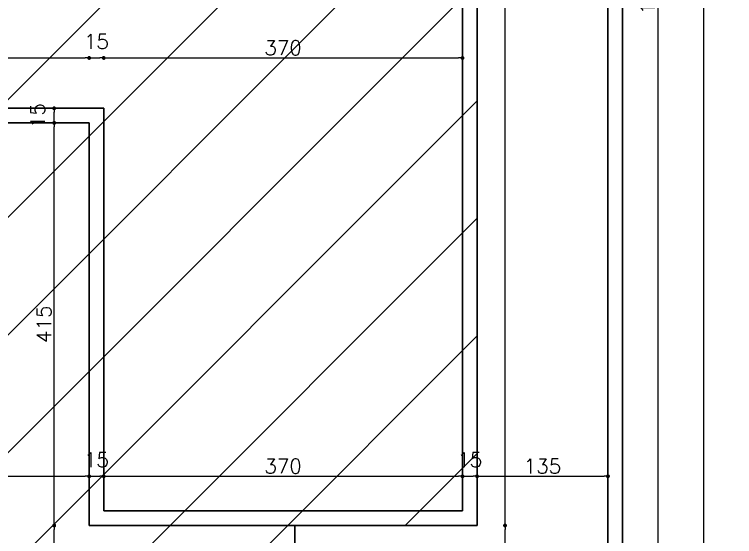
# Model space of a CAD drawing. Header units: millimetres. Extents: x 3314 to 3538, y 1235 to 1314.
# Drawn here: x 3363.79 to 3371.21, y 1282.46 to 1287.85 of the extents above; entities that cross this region are included whole.
import ezdxf

# ---------------------------------------------------------------- set-up
doc = ezdxf.new("R2010")
doc.units = ezdxf.units.MM
doc.layers.add('ALVENARIA', color=7, linetype='Continuous', lineweight=30)
doc.layers.add('US_dimension', color=7, linetype='Continuous')
doc.layers.add('US_drawings_existing', color=7, linetype='Continuous')
doc.styles.add('ROMANS', font='romans.shx')
doc.dimstyles.new('1-100', dxfattribs={"dimtxt": 0.15, "dimasz": 0.04, "dimexe": 0.05, "dimexo": 0.1, "dimgap": 0.03, "dimtad": 1, "dimdec": 0, "dimlfac": 100, "dimzin": 5, "dimdsep": 46, "dimtxsty": 'ROMANS', "dimblk": 'DOT', "dimcen": 0, "dimse1": 1, "dimse2": 1, "dimclrd": 1, "dimclre": 1, "dimclrt": 2, "dimadec": 0, "dimazin": 0, "dimtfac": 1, "dimtdec": 0, "dimtofl": 0, "dimtmove": 2, "dimatfit": 3, "dimfxl": 0.04, "dimtolj": 1, "dimtzin": 1, "dimarcsym": 0})

# ---------------------------------------------------------------- blocks, each defined once
blk = doc.blocks.new('_Dot')
at = {"color": 0, "linetype": 'ByBlock', "lineweight": -2}
blk.add_line((-0.5, 0), (-1, 0), dxfattribs=at)
at = {"color": 0, "linetype": 'ByBlock', "const_width": 0.5}
blk.add_lwpolyline([(-0.25, 0, 1), (0.25, 0, 1)], format="xyb", close=True, dxfattribs=at)
blk = doc.blocks.new('*D140')
at = {"layer": 'ALVENARIA', "color": 1, "lineweight": -2, "transparency": 16777216}
blk.add_line((3370.8939, 1305.3862), (3370.8939, 1280.4687), dxfattribs=at)
at = {"layer": 'Defpoints', "color": 0, "transparency": 16777216}
for p in [(3370.8939, 1305.4262), (3370.0582, 1280.4287), (3370.8939, 1280.4287)]:
    blk.add_point(p, dxfattribs=at)
at = {"layer": 'ALVENARIA', "color": 1, "lineweight": -2, "transparency": 16777216, "xscale": 0.04, "yscale": 0.04, "zscale": 0.04}
for p, rotation in [((3370.8939, 1305.4262), 90), ((3370.8939, 1280.4287), 270)]:
    blk.add_blockref('_Dot', p, dxfattribs=dict(at, rotation=rotation))
at = {"layer": 'ALVENARIA', "color": 2, "transparency": 16777216, "insert": (3371.1156, 1292.9362), "char_height": 0.15, "attachment_point": 5, "rotation": 90, "style": 'ROMANS'}
blk.add_mtext('\\A1;2500', dxfattribs=at)
blk = doc.blocks.new('*D144')
at = {"layer": 'ALVENARIA', "color": 1, "lineweight": -2, "transparency": 16777216}
blk.add_line((3370.4221, 1295.5887), (3370.4221, 1280.6187), dxfattribs=at)
at = {"layer": 'Defpoints', "color": 0, "transparency": 16777216}
for p in [(3369.7924, 1295.6287), (3369.9082, 1280.5787), (3370.4221, 1280.5787)]:
    blk.add_point(p, dxfattribs=at)
at = {"layer": 'ALVENARIA', "color": 1, "lineweight": -2, "transparency": 16777216, "xscale": 0.04, "yscale": 0.04, "zscale": 0.04}
for p, rotation in [((3370.4221, 1295.6287), 90), ((3370.4221, 1280.5787), 270)]:
    blk.add_blockref('_Dot', p, dxfattribs=dict(at, rotation=rotation))
at = {"layer": 'ALVENARIA', "color": 2, "transparency": 16777216, "insert": (3370.3171, 1288.1037), "char_height": 0.15, "attachment_point": 5, "rotation": 90, "style": 'ROMANS'}
blk.add_mtext('\\A1;1505', dxfattribs=at)
blk = doc.blocks.new('*D280')
at = {"layer": 'Defpoints', "color": 0, "transparency": 16777216}
for p in [(3364.5582, 1283.0861), (3358.2082, 1282.5787), (3364.5582, 1282.5787)]:
    blk.add_point(p, dxfattribs=at)
at = {"layer": 'US_dimension', "color": 1, "lineweight": -2, "transparency": 16777216}
blk.add_line((3358.2482, 1283.0861), (3364.5182, 1283.0861), dxfattribs=at)
at = {"layer": 'US_dimension', "color": 1, "lineweight": -2, "transparency": 16777216, "xscale": 0.04, "yscale": 0.04, "zscale": 0.04, "rotation": 180}
blk.add_blockref('_Dot', (3358.2082, 1283.0861), dxfattribs=at)
at = {"layer": 'US_dimension', "color": 1, "lineweight": -2, "transparency": 16777216, "xscale": 0.04, "yscale": 0.04, "zscale": 0.04}
blk.add_blockref('_Dot', (3364.5582, 1283.0861), dxfattribs=at)
at = {"layer": 'US_dimension', "color": 2, "transparency": 16777216, "insert": (3361.3832, 1283.1911), "char_height": 0.15, "attachment_point": 5, "style": 'ROMANS'}
blk.add_mtext('\\A1;635', dxfattribs=at)
blk = doc.blocks.new('*D281')
at = {"layer": 'Defpoints', "color": 0, "transparency": 16777216}
for p in [(3364.7082, 1283.0861), (3364.7082, 1282.7287), (3364.5582, 1282.5787)]:
    blk.add_point(p, dxfattribs=at)
at = {"layer": 'US_dimension', "color": 1, "lineweight": -2, "transparency": 16777216}
blk.add_line((3364.5982, 1283.0861), (3364.6682, 1283.0861), dxfattribs=at)
at = {"layer": 'US_dimension', "color": 1, "lineweight": -2, "transparency": 16777216, "xscale": 0.04, "yscale": 0.04, "zscale": 0.04, "rotation": 180}
blk.add_blockref('_Dot', (3364.5582, 1283.0861), dxfattribs=at)
at = {"layer": 'US_dimension', "color": 1, "lineweight": -2, "transparency": 16777216, "xscale": 0.04, "yscale": 0.04, "zscale": 0.04}
blk.add_blockref('_Dot', (3364.7082, 1283.0861), dxfattribs=at)
at = {"layer": 'US_dimension', "color": 2, "transparency": 16777216, "insert": (3364.6332, 1283.2561), "char_height": 0.15, "attachment_point": 5, "style": 'ROMANS'}
blk.add_mtext('\\A1;15', dxfattribs=at)
blk = doc.blocks.new('*D282')
at = {"layer": 'Defpoints', "color": 0, "transparency": 16777216}
for p in [(3368.4082, 1283.0861), (3364.7082, 1282.7287), (3368.4082, 1282.7287)]:
    blk.add_point(p, dxfattribs=at)
at = {"layer": 'US_dimension', "color": 1, "lineweight": -2, "transparency": 16777216}
blk.add_line((3364.7482, 1283.0861), (3368.3682, 1283.0861), dxfattribs=at)
at = {"layer": 'US_dimension', "color": 1, "lineweight": -2, "transparency": 16777216, "xscale": 0.04, "yscale": 0.04, "zscale": 0.04, "rotation": 180}
blk.add_blockref('_Dot', (3364.7082, 1283.0861), dxfattribs=at)
at = {"layer": 'US_dimension', "color": 1, "lineweight": -2, "transparency": 16777216, "xscale": 0.04, "yscale": 0.04, "zscale": 0.04}
blk.add_blockref('_Dot', (3368.4082, 1283.0861), dxfattribs=at)
at = {"layer": 'US_dimension', "color": 2, "transparency": 16777216, "insert": (3366.5582, 1283.1911), "char_height": 0.15, "attachment_point": 5, "style": 'ROMANS'}
blk.add_mtext('\\A1;370', dxfattribs=at)
blk = doc.blocks.new('*D283')
at = {"layer": 'Defpoints', "color": 0, "transparency": 16777216}
for p in [(3368.5582, 1283.0861), (3368.4082, 1282.7287), (3368.5582, 1282.5787)]:
    blk.add_point(p, dxfattribs=at)
at = {"layer": 'US_dimension', "color": 1, "lineweight": -2, "transparency": 16777216}
blk.add_line((3368.4482, 1283.0861), (3368.5182, 1283.0861), dxfattribs=at)
at = {"layer": 'US_dimension', "color": 1, "lineweight": -2, "transparency": 16777216, "xscale": 0.04, "yscale": 0.04, "zscale": 0.04, "rotation": 180}
blk.add_blockref('_Dot', (3368.4082, 1283.0861), dxfattribs=at)
at = {"layer": 'US_dimension', "color": 1, "lineweight": -2, "transparency": 16777216, "xscale": 0.04, "yscale": 0.04, "zscale": 0.04}
blk.add_blockref('_Dot', (3368.5582, 1283.0861), dxfattribs=at)
at = {"layer": 'US_dimension', "color": 2, "transparency": 16777216, "insert": (3368.4832, 1283.2561), "char_height": 0.15, "attachment_point": 5, "style": 'ROMANS'}
blk.add_mtext('\\A1;15', dxfattribs=at)
blk = doc.blocks.new('*D284')
at = {"layer": 'Defpoints', "color": 0, "transparency": 16777216}
for p in [(3369.9082, 1283.0861), (3368.5582, 1282.5787), (3369.9082, 1280.5787)]:
    blk.add_point(p, dxfattribs=at)
at = {"layer": 'US_dimension', "color": 1, "lineweight": -2, "transparency": 16777216}
blk.add_line((3368.5982, 1283.0861), (3369.8682, 1283.0861), dxfattribs=at)
at = {"layer": 'US_dimension', "color": 1, "lineweight": -2, "transparency": 16777216, "xscale": 0.04, "yscale": 0.04, "zscale": 0.04, "rotation": 180}
blk.add_blockref('_Dot', (3368.5582, 1283.0861), dxfattribs=at)
at = {"layer": 'US_dimension', "color": 1, "lineweight": -2, "transparency": 16777216, "xscale": 0.04, "yscale": 0.04, "zscale": 0.04}
blk.add_blockref('_Dot', (3369.9082, 1283.0861), dxfattribs=at)
at = {"layer": 'US_dimension', "color": 2, "transparency": 16777216, "insert": (3369.2332, 1283.1911), "char_height": 0.15, "attachment_point": 5, "style": 'ROMANS'}
blk.add_mtext('\\A1;135', dxfattribs=at)
blk = doc.blocks.new('*D285')
at = {"layer": 'Defpoints', "color": 0, "transparency": 16777216}
for p in [(3368.8471, 1282.5787), (3369.9082, 1282.5787), (3369.9082, 1280.5787)]:
    blk.add_point(p, dxfattribs=at)
at = {"layer": 'US_dimension', "color": 1, "lineweight": -2, "transparency": 16777216}
blk.add_line((3368.8471, 1280.6187), (3368.8471, 1282.5387), dxfattribs=at)
at = {"layer": 'US_dimension', "color": 1, "lineweight": -2, "transparency": 16777216, "xscale": 0.04, "yscale": 0.04, "zscale": 0.04}
for p, rotation in [((3368.8471, 1282.5787), 90), ((3368.8471, 1280.5787), 270)]:
    blk.add_blockref('_Dot', p, dxfattribs=dict(at, rotation=rotation))
at = {"layer": 'US_dimension', "color": 2, "transparency": 16777216, "insert": (3368.7421, 1281.5787), "char_height": 0.15, "attachment_point": 5, "rotation": 90, "style": 'ROMANS'}
blk.add_mtext('\\A1;200', dxfattribs=at)
blk = doc.blocks.new('*D286')
at = {"layer": 'Defpoints', "color": 0, "transparency": 16777216}
for p in [(3368.5582, 1295.6287), (3368.8471, 1295.6287), (3369.9082, 1282.5787)]:
    blk.add_point(p, dxfattribs=at)
at = {"layer": 'US_dimension', "color": 1, "lineweight": -2, "transparency": 16777216}
blk.add_line((3368.8471, 1282.6187), (3368.8471, 1295.5887), dxfattribs=at)
at = {"layer": 'US_dimension', "color": 1, "lineweight": -2, "transparency": 16777216, "xscale": 0.04, "yscale": 0.04, "zscale": 0.04}
for p, rotation in [((3368.8471, 1295.6287), 90), ((3368.8471, 1282.5787), 270)]:
    blk.add_blockref('_Dot', p, dxfattribs=dict(at, rotation=rotation))
at = {"layer": 'US_dimension', "color": 2, "transparency": 16777216, "insert": (3368.7421, 1289.1037), "char_height": 0.15, "attachment_point": 5, "rotation": 90, "style": 'ROMANS'}
blk.add_mtext('\\A1;1305', dxfattribs=at)
blk = doc.blocks.new('*D287')
at = {"layer": 'Defpoints', "color": 0, "transparency": 16777216}
for p in [(3364.1975, 1282.5787), (3364.5582, 1282.5787), (3364.5582, 1281.0287)]:
    blk.add_point(p, dxfattribs=at)
at = {"layer": 'US_dimension', "color": 1, "lineweight": -2, "transparency": 16777216}
blk.add_line((3364.1975, 1281.0687), (3364.1975, 1282.5387), dxfattribs=at)
at = {"layer": 'US_dimension', "color": 1, "lineweight": -2, "transparency": 16777216, "xscale": 0.04, "yscale": 0.04, "zscale": 0.04}
for p, rotation in [((3364.1975, 1282.5787), 90), ((3364.1975, 1281.0287), 270)]:
    blk.add_blockref('_Dot', p, dxfattribs=dict(at, rotation=rotation))
at = {"layer": 'US_dimension', "color": 2, "transparency": 16777216, "insert": (3364.0925, 1281.8037), "char_height": 0.15, "attachment_point": 5, "rotation": 90, "style": 'ROMANS'}
blk.add_mtext('\\A1;155', dxfattribs=at)
blk = doc.blocks.new('*D288')
at = {"layer": 'Defpoints', "color": 0, "transparency": 16777216}
for p in [(3364.1975, 1286.7287), (3364.5582, 1286.7287), (3364.5582, 1282.5787)]:
    blk.add_point(p, dxfattribs=at)
at = {"layer": 'US_dimension', "color": 1, "lineweight": -2, "transparency": 16777216}
blk.add_line((3364.1975, 1282.6187), (3364.1975, 1286.6887), dxfattribs=at)
at = {"layer": 'US_dimension', "color": 1, "lineweight": -2, "transparency": 16777216, "xscale": 0.04, "yscale": 0.04, "zscale": 0.04}
for p, rotation in [((3364.1975, 1286.7287), 90), ((3364.1975, 1282.5787), 270)]:
    blk.add_blockref('_Dot', p, dxfattribs=dict(at, rotation=rotation))
at = {"layer": 'US_dimension', "color": 2, "transparency": 16777216, "insert": (3364.0925, 1284.6537), "char_height": 0.15, "attachment_point": 5, "rotation": 90, "style": 'ROMANS'}
blk.add_mtext('\\A1;415', dxfattribs=at)
blk = doc.blocks.new('*D289')
at = {"layer": 'Defpoints', "color": 0, "transparency": 16777216}
for p in [(3364.1975, 1286.8787), (3364.7082, 1286.8787), (3364.5582, 1286.7287)]:
    blk.add_point(p, dxfattribs=at)
at = {"layer": 'US_dimension', "color": 1, "lineweight": -2, "transparency": 16777216}
blk.add_line((3364.1975, 1286.7687), (3364.1975, 1286.8387), dxfattribs=at)
at = {"layer": 'US_dimension', "color": 1, "lineweight": -2, "transparency": 16777216, "xscale": 0.04, "yscale": 0.04, "zscale": 0.04}
for p, rotation in [((3364.1975, 1286.8787), 90), ((3364.1975, 1286.7287), 270)]:
    blk.add_blockref('_Dot', p, dxfattribs=dict(at, rotation=rotation))
at = {"layer": 'US_dimension', "color": 2, "transparency": 16777216, "insert": (3364.0275, 1286.8037), "char_height": 0.15, "attachment_point": 5, "rotation": 90, "style": 'ROMANS'}
blk.add_mtext('\\A1;15', dxfattribs=at)
blk = doc.blocks.new('*D292')
at = {"layer": 'Defpoints', "color": 0, "transparency": 16777216}
for p in [(3364.5582, 1287.3975), (3361.1082, 1286.8787), (3364.5582, 1286.7287)]:
    blk.add_point(p, dxfattribs=at)
at = {"layer": 'US_dimension', "color": 1, "lineweight": -2, "transparency": 16777216}
blk.add_line((3361.1482, 1287.3975), (3364.5182, 1287.3975), dxfattribs=at)
at = {"layer": 'US_dimension', "color": 1, "lineweight": -2, "transparency": 16777216, "xscale": 0.04, "yscale": 0.04, "zscale": 0.04, "rotation": 180}
blk.add_blockref('_Dot', (3361.1082, 1287.3975), dxfattribs=at)
at = {"layer": 'US_dimension', "color": 1, "lineweight": -2, "transparency": 16777216, "xscale": 0.04, "yscale": 0.04, "zscale": 0.04}
blk.add_blockref('_Dot', (3364.5582, 1287.3975), dxfattribs=at)
at = {"layer": 'US_dimension', "color": 2, "transparency": 16777216, "insert": (3362.8332, 1287.5025), "char_height": 0.15, "attachment_point": 5, "style": 'ROMANS'}
blk.add_mtext('\\A1;345', dxfattribs=at)
blk = doc.blocks.new('*D293')
at = {"layer": 'Defpoints', "color": 0, "transparency": 16777216}
for p in [(3364.7082, 1287.3975), (3364.7082, 1286.8787), (3364.5582, 1286.7287)]:
    blk.add_point(p, dxfattribs=at)
at = {"layer": 'US_dimension', "color": 1, "lineweight": -2, "transparency": 16777216}
blk.add_line((3364.5982, 1287.3975), (3364.6682, 1287.3975), dxfattribs=at)
at = {"layer": 'US_dimension', "color": 1, "lineweight": -2, "transparency": 16777216, "xscale": 0.04, "yscale": 0.04, "zscale": 0.04, "rotation": 180}
blk.add_blockref('_Dot', (3364.5582, 1287.3975), dxfattribs=at)
at = {"layer": 'US_dimension', "color": 1, "lineweight": -2, "transparency": 16777216, "xscale": 0.04, "yscale": 0.04, "zscale": 0.04}
blk.add_blockref('_Dot', (3364.7082, 1287.3975), dxfattribs=at)
at = {"layer": 'US_dimension', "color": 2, "transparency": 16777216, "insert": (3364.6332, 1287.5675), "char_height": 0.15, "attachment_point": 5, "style": 'ROMANS'}
blk.add_mtext('\\A1;15', dxfattribs=at)
blk = doc.blocks.new('*D294')
at = {"layer": 'Defpoints', "color": 0, "transparency": 16777216}
for p in [(3368.4082, 1287.3975), (3364.7082, 1286.8787), (3368.4082, 1282.7287)]:
    blk.add_point(p, dxfattribs=at)
at = {"layer": 'US_dimension', "color": 1, "lineweight": -2, "transparency": 16777216}
blk.add_line((3364.7482, 1287.3975), (3368.3682, 1287.3975), dxfattribs=at)
at = {"layer": 'US_dimension', "color": 1, "lineweight": -2, "transparency": 16777216, "xscale": 0.04, "yscale": 0.04, "zscale": 0.04, "rotation": 180}
blk.add_blockref('_Dot', (3364.7082, 1287.3975), dxfattribs=at)
at = {"layer": 'US_dimension', "color": 1, "lineweight": -2, "transparency": 16777216, "xscale": 0.04, "yscale": 0.04, "zscale": 0.04}
blk.add_blockref('_Dot', (3368.4082, 1287.3975), dxfattribs=at)
at = {"layer": 'US_dimension', "color": 2, "transparency": 16777216, "insert": (3366.5582, 1287.5025), "char_height": 0.15, "attachment_point": 5, "style": 'ROMANS'}
blk.add_mtext('\\A1;370', dxfattribs=at)

msp = doc.modelspace()

# ---------------------------------------------------------------- hatches: boundary and pattern name
at = {"layer": 'US_drawings_existing'}
h = msp.add_hatch(dxfattribs=at)
h.set_pattern_fill('ANSI31', color=9, scale=0.27)
h.set_pattern_definition([(45, (-106.8748, 1.0003), (-0.60616729, 0.60616729), [])])
h.paths.add_polyline_path([(3370.0582, 1300.3787), (3367.1116, 1300.3787), (3358.0582, 1300.3787), (3358.0582, 1295.6287), (3360.9582, 1295.6287), (3360.9582, 1286.8787), (3358.0582, 1286.8787), (3358.0582, 1280.4287), (3366.6782, 1280.4287), (3366.6782, 1282.5787), (3368.5582, 1282.5787), (3368.5582, 1292.9638), (3368.5582, 1295.6287), (3370.0582, 1295.6287)])
h.paths.add_polyline_path([(3361.6568, 1290.6685), (3366.972, 1290.6685), (3366.972, 1292.0011), (3361.6568, 1292.0011)], flags=24)
h.paths.add_polyline_path([(3362.68, 1292.3085), (3366.1862, 1292.3085), (3366.1862, 1294.3235), (3362.68, 1294.3235)], flags=24)
h.paths.add_polyline_path([(3362.4701, 1281.7651), (3364.2483, 1282.6813), (3363.4534, 1284.2242), (3361.6751, 1283.3079)], flags=24)

# ---------------------------------------------------------------- linework, layer by layer
at = {"layer": 'ALVENARIA'}
for p, q in [((3370.0582, 1280.4287), (3370.0582, 1305.4287)), ((3368.4082, 1282.7287), (3368.4082, 1295.7787)), ((3369.9082, 1280.5787), (3369.9082, 1294.4787)), ((3368.5582, 1282.5787), (3368.5582, 1292.9638)), ((3361.1082, 1286.8787), (3364.7082, 1286.8787)), ((3364.7082, 1282.7287), (3364.7082, 1286.8787)), ((3360.9582, 1286.7287), (3364.5582, 1286.7287)), ((3364.5582, 1282.5787), (3364.5582, 1286.7287)), ((3368.4082, 1282.7287), (3364.7082, 1282.7287)), ((3368.5582, 1282.5787), (3364.5582, 1282.5787)), ((3366.6782, 1282.5787), (3366.6782, 1281.0287))]:
    msp.add_line(p, q, dxfattribs=at)

# ---------------------------------------------------------------- dimensions: what is measured, and where the dimension line sits
dim = msp.add_linear_dim(base=(3370.8939, 1280.4287), p1=(3370.8939, 1305.4262), p2=(3370.0582, 1280.4287), angle=90, dimstyle='1-100', override={"dimfxlon": 1}, dxfattribs=at)
dim.commit()
dim.dimension.update_dxf_attribs({"geometry": '*D140', "text_midpoint": (3371.1156, 1292.9362), "dimtype": 160})
dim = msp.add_linear_dim(base=(3370.4221, 1280.5787), p1=(3369.7924, 1295.6287), p2=(3369.9082, 1280.5787), angle=90, dimstyle='1-100', override={"dimfxlon": 1}, dxfattribs=at)
dim.commit()
dim.dimension.update_dxf_attribs({"geometry": '*D144', "text_midpoint": (3370.3171, 1288.1037)})
at = {"layer": 'US_dimension'}
for base, p1, p2, picture, middle in [((3368.8471, 1295.6287), (3369.9082, 1282.5787), (3368.5582, 1295.6287), '*D286', (3368.7421, 1289.1037)), ((3364.1975, 1286.8787), (3364.5582, 1286.7287), (3364.7082, 1286.8787), '*D289', (3364.0275, 1286.8037)), ((3364.1975, 1286.7287), (3364.5582, 1282.5787), (3364.5582, 1286.7287), '*D288', (3364.0925, 1284.6537)), ((3364.1975, 1282.5787), (3364.5582, 1281.0287), (3364.5582, 1282.5787), '*D287', (3364.0925, 1281.8037)), ((3368.8471, 1282.5787), (3369.9082, 1280.5787), (3369.9082, 1282.5787), '*D285', (3368.7421, 1281.5787))]:
    dim = msp.add_linear_dim(base=base, p1=p1, p2=p2, angle=90, dimstyle='1-100', override={"dimfxlon": 1}, dxfattribs=at)
    dim.commit()
    dim.dimension.update_dxf_attribs({"geometry": picture, "text_midpoint": middle})
for base, p1, p2, picture, middle in [((3364.5582, 1287.3975), (3361.1082, 1286.8787), (3364.5582, 1286.7287), '*D292', (3362.8332, 1287.5025)), ((3364.7082, 1287.3975), (3364.5582, 1286.7287), (3364.7082, 1286.8787), '*D293', (3364.6332, 1287.5675)), ((3368.4082, 1287.3975), (3364.7082, 1286.8787), (3368.4082, 1282.7287), '*D294', (3366.5582, 1287.5025)), ((3364.5582, 1283.0861), (3358.2082, 1282.5787), (3364.5582, 1282.5787), '*D280', (3361.3832, 1283.1911)), ((3364.7082, 1283.0861), (3364.5582, 1282.5787), (3364.7082, 1282.7287), '*D281', (3364.6332, 1283.2561)), ((3368.4082, 1283.0861), (3364.7082, 1282.7287), (3368.4082, 1282.7287), '*D282', (3366.5582, 1283.1911)), ((3368.5582, 1283.0861), (3368.4082, 1282.7287), (3368.5582, 1282.5787), '*D283', (3368.4832, 1283.2561)), ((3369.9082, 1283.0861), (3368.5582, 1282.5787), (3369.9082, 1280.5787), '*D284', (3369.2332, 1283.1911))]:
    dim = msp.add_linear_dim(base=base, p1=p1, p2=p2, dimstyle='1-100', override={"dimfxlon": 1}, dxfattribs=at)
    dim.commit()
    dim.dimension.update_dxf_attribs({"geometry": picture, "text_midpoint": middle})

doc.saveas('drawing.dxf')
